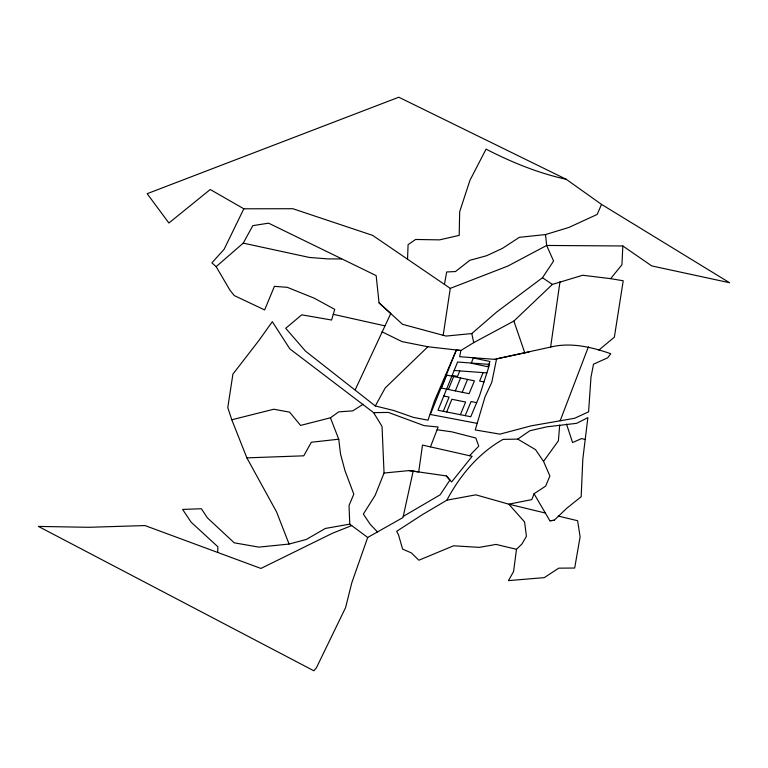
<?xml version="1.0" encoding="UTF-8"?>
<svg xmlns="http://www.w3.org/2000/svg" width="768" height="768" viewBox="0 0 768 768"><rect width="100%" height="100%" fill="white"/><g stroke="black" fill="none" stroke-linecap="round" stroke-linejoin="round"><path stroke-width="1.15" d="M217.699 552.451L217.853 546.758L191.136 522.192L182.611 509.424L201.379 508.733L207.331 517.786L234.23 542.822L258.902 547.123L289.066 544.051L306.298 539.462L325.354 528.461L349.766 524.141L367.69 537.456L402.989 517.536L413.174 471.158L446.314 475.91L451.603 481.987L472.128 456.307L422.506 445.075L418.714 471.898L408.979 470.592L384.048 473.03L375.139 495.418L363.341 514.09L370.282 524.41L377.501 531.965M407.549 258.922L408.086 244.646L415.594 239.472L439.565 239.866L459.206 235.363L459.667 211.747L469.958 180.288L486.067 149.136C511.488 162.23 538.291 173.165 566.256 179.309L601.517 204.394L729.6 282.739L651.725 265.91L622.819 245.971L546.653 245.462L507.917 266.035L450.278 288.374L372.624 235.373L292.838 208.714L243.84 208.8L210.24 189.504L168.902 223.018L147.168 193.69L398.794 97.219L566.256 179.309M622.819 245.971L621.946 264.739L610.637 278.659L582.691 275.251L552.413 284.41L513.888 321.053L473.731 342.614L460.867 350.506L456.374 350.006L434.458 400.877L428.026 420.163L413.405 417.389L393.763 410.496L375.302 405.965L305.482 351.11L285.715 328.301L301.728 314.842L331.584 320.016L334.742 309.379L314.246 298.205L287.299 287.328L274.416 286.339L264.643 309.936L234.259 295.574L229.949 290.189L216.154 266.65L211.882 262.848L224.074 249.36L243.84 208.8M559.69 425.069L558.394 440.822L543.542 461.376L549.888 476.006L545.654 486.106L534.038 493.747L531.83 499.603L508.781 504.182L475.843 494.832L446.88 500.179L422.477 514.589L396.634 531.331L398.506 534.787L402.614 549.12L411.37 552.902L418.867 560.227L453.6 545.789L479.27 547.373L496.061 544.416L516.49 549.302L521.99 543.946L526.426 536.266L524.592 521.962L508.781 504.182L545.357 513.034L549.888 520.771L554.17 520.282L567.034 508.032L581.174 496.742L582.816 459.12L587.875 417.629L576.662 423.331L546.998 426.806L529.92 430.723L517.747 439.123L503.088 439.373C478.618 453.11 459.85 475.574 446.88 500.179M516.49 549.302L513.562 571.594L508.445 580.618L544.282 577.632L558.758 568.157L574.675 568.042L580.109 536.822L577.622 520.723L558.394 516.096M550.618 347.069C570.643 342.096 591.658 347.04 610.771 353.731L607.699 357.802L593.52 364.176L590.976 377.242L588.586 411.83L574.579 418.282L531.293 425.808L499.949 434.131L475.248 429.946L485.002 396.931L491.741 382.464L496.589 358.867L550.618 347.069L559.997 281.674M601.517 204.394L597.187 214.435L568.886 227.453L545.53 234.557L546.653 245.462L553.584 261.053L542.467 277.738L496.627 312.067L471.792 333.562L446.189 336.058L443.184 335.318L450.278 288.374M444.461 284.352L446.659 271.968L455.462 271.555L469.786 260.323L486.624 255.715L502.33 248.429L519.35 237.331L545.53 234.557M367.69 537.456L351.821 582.701L345.562 607.67L316.416 667.776L313.843 670.781L38.4 526.416L88.838 527.299L144.998 525.562L260.918 568.435L332.63 533.174L351.706 525.581M560.17 420.778L588.422 346.81M430.464 446.88L438.144 427.008L424.099 425.626L388.387 412.426L373.594 412.637L289.834 348.874L272.314 321.686L258.845 340.589L232.915 374.102L227.789 407.597L231.792 419.77L246.874 457.872L276.576 511.92L289.066 544.051M456.374 350.006L430.33 414.48L477.187 423.379M448.397 389.472L453.658 376.541M443.28 411.302L449.088 397.075L443.798 396.01M459.782 370.915L457.517 376.454L452.189 375.35M446.678 411.974L451.882 399.274L465.629 402.038L460.378 414.682M455.318 390.883L460.608 377.981M462.221 392.294L467.53 379.421M465.187 415.632L471.082 401.51L476.678 402.643M483.139 372.614L479.626 381.043L483.974 381.946M355.238 389.741L390.758 313.536L379.056 302.851L376.147 275.597L268.598 223.171L252.816 225.638L243.235 243.13L216.154 266.65M375.302 405.965L385.181 387.984L427.901 346.752L460.867 350.506L459.658 356.698L496.464 359.482M469.517 455.722L478.771 446.141L475.824 438.019L451.853 431.846L437.088 429.763M598.838 350.093L614.362 337.171L623.213 280.762L610.637 278.659M231.792 419.77L273.763 409.238L289.622 412.157L300.576 425.424L330.432 417.792L338.736 411.859L352.733 410.87L363.101 404.304M403.229 516.422L440.131 494.822L449.933 480.077L446.314 475.91M494.525 359.338L529.334 351.888M549.888 520.771L554.17 520.282M349.766 524.141L349.027 505.517L353.808 494.16L344.957 470.563L340.57 454.195L338.726 439.2L311.338 442.253L303.754 455.818L246.874 457.872M341.578 258.931L327.792 258.893L309.331 257.443L243.235 243.13M454.157 370.502L486.883 372.883M408.979 470.592L413.174 471.158M427.901 346.752L402.01 341.616L381.994 331.786M333.226 314.323L384.749 325.814M585.206 439.507L581.587 438.547L572.582 442.56L566.525 424.099M443.184 335.318L402.528 324.307L379.056 302.851M517.747 439.123L535.536 449.645L543.542 461.376M542.467 277.738L552.413 284.41M545.357 513.034L534.038 493.747M373.594 412.637L382.032 426.394L384.048 473.03M330.432 417.792L338.726 439.2M513.888 321.053L524.784 352.848M471.792 333.562L473.731 342.614M489.6 364.406L479.462 396.01L470.765 416.736L438 410.256L457.603 362.026L489.6 364.406M446.688 375.091L441.446 388.061L469.094 393.696L474.432 380.851L446.688 375.091M473.357 357.965L471.197 363.216L487.795 366.73L489.984 361.507L473.357 357.965"/></g></svg>
